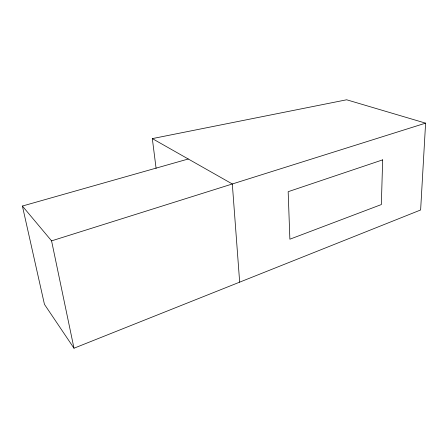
<?xml version="1.0" encoding="UTF-8"?>
<svg xmlns="http://www.w3.org/2000/svg" width="448" height="448" viewBox="0 0 448 448"><rect width="100%" height="100%" fill="white"/><g stroke="black" fill="none" stroke-linecap="round" stroke-linejoin="round"><path stroke-width="0.67" d="M156.089 168.358L152.326 138.611L346.651 99.781L425.6 123.144L420.627 209.983L73.993 348.219L44.453 304.354L22.4 206.041L188.272 159.001M22.4 206.041L51.57 240.867L425.6 123.144M152.326 138.611L232.316 183.977L239.663 282.15M51.57 240.867L73.993 348.219M382.659 159.863L381.349 204.557L289.878 239.204L288.165 191.688L382.659 159.863"/></g></svg>
